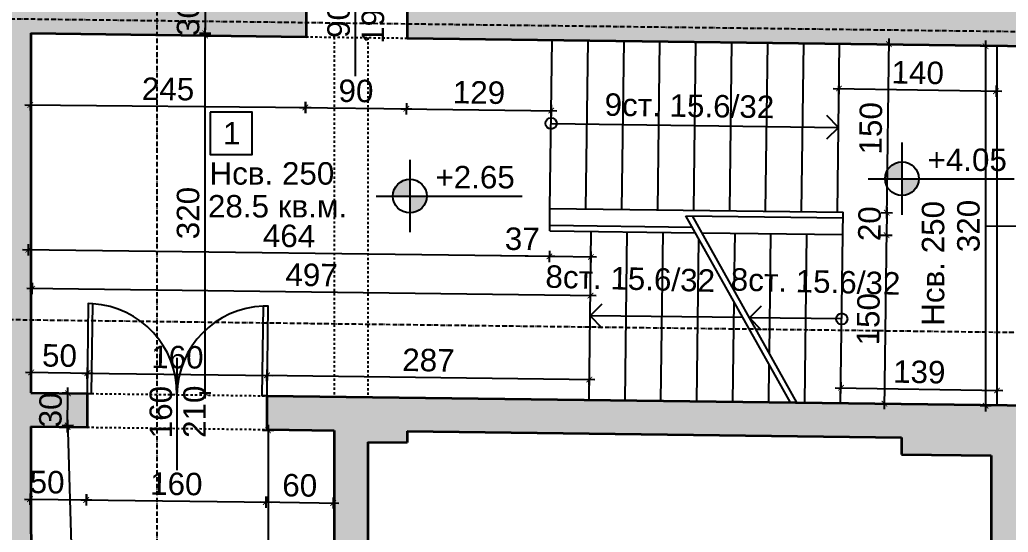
# Model space of a CAD drawing. Header units: inches. Extents: x -72385 to 39588, y -6525 to 66685.
# Drawn here: x -34122 to -33242, y 22311 to 22767 of the extents above; entities that cross this region are included whole.
import ezdxf

# ---------------------------------------------------------------- set-up
doc = ezdxf.new("R2010")
doc.units = ezdxf.units.IN
doc.header["$MEASUREMENT"] = 0
doc.linetypes.add('DashDot', pattern=[0.6, 0.4, -0.1, 0, -0.1])
doc.linetypes.add('Hidden', pattern=[0.4, 0.2, -0.2])
for name, color, linetype, lineweight in [('Врати', 251, 'Continuous', 25), ('Изгледни линии', 253, 'Continuous', 25), ('Линия на разрез', 252, 'DashDot', 25), ('Надписи Hсв', 252, 'Continuous', 25), ('Надписи врати', 252, 'Continuous', 25), ('Надписи коти вътрешни', 252, 'Continuous', 25), ('Надписи нива', 252, 'Continuous', 25), ('Надписи номера на пом.', 252, 'Continuous', 25), ('Надписи площ', 252, 'Continuous', 25), ('Надписи прозорци', 252, 'Continuous', 25), ('Оси', 252, 'DashDot', 25), ('Пунктир', 253, 'Hidden', 25), ('Разрезни линии', 7, 'Continuous', 35), ('Щрих стени', 254, 'Continuous', 25)]:
    doc.layers.add(name, color=color, linetype=linetype, lineweight=lineweight)
doc.styles.add('Arial Regular', font='arial.ttf')
doc.styles.get("Standard").update_dxf_attribs({"font": 'arial.ttf'})
doc.dimstyles.new('Annotative', dxfattribs={"dimscale": 0, "dimtxt": 20, "dimasz": 5, "dimexe": 5, "dimexo": 5, "dimgap": 5, "dimtad": 1, "dimdec": 0, "dimzin": 0, "dimdsep": 46, "dimtxsty": 'Standard', "dimblk": 'ARCHTICK', "dimcen": 5, "dimdle": 5, "dimadec": 0, "dimazin": 0, "dimtfac": 1, "dimtdec": 0, "dimtofl": 0, "dimtmove": 0, "dimatfit": 3, "dimldrblk": 'ARCHTICK', "dimfxl": 5, "dimfxlon": 1, "dimtolj": 1, "dimtzin": 0, "dimarcsym": 1})

# ---------------------------------------------------------------- blocks, each defined once
blk = doc.blocks.new('_ArchTick')
at = {"color": 0, "linetype": 'ByBlock', "const_width": 0.15}
blk.add_lwpolyline([(-0.5, -0.5), (0.5, 0.5)], dxfattribs=at)
blk = doc.blocks.new('*D3582')
at = {"layer": 'Defpoints', "color": 0, "ltscale": 50, "transparency": 16777216}
for p in [(-34112.34, 22753.85), (-33867.34, 22751.62), (-33867.91, 22688.73)]:
    blk.add_point(p, dxfattribs=at)
at = {"layer": 'Надписи коти вътрешни', "color": 0, "lineweight": -2, "ltscale": 50, "transparency": 16777216}
for p, q in [((-34117.91, 22691.01), (-33862.91, 22688.69)), ((-34112.86, 22695.96), (-34112.95, 22685.96)), ((-33867.86, 22693.73), (-33867.95, 22683.74))]:
    blk.add_line(p, q, dxfattribs=at)
at = {"layer": 'Надписи коти вътрешни', "color": 0, "lineweight": -2, "ltscale": 50, "transparency": 16777216, "xscale": 5, "yscale": 5, "zscale": 5}
for p, rotation in [((-34112.91, 22690.96), 179.4790066821682), ((-33867.91, 22688.73), 359.4790066821682)]:
    blk.add_blockref('_ArchTick', p, dxfattribs=dict(at, rotation=rotation))
at = {"layer": 'Надписи коти вътрешни', "color": 0, "ltscale": 50, "transparency": 16777216, "insert": (-33990.27, 22705.06), "char_height": 20, "attachment_point": 5, "rotation": 359.47901}
blk.add_mtext('\\A1;245', dxfattribs=at)
blk = doc.blocks.new('*D3583')
at = {"layer": 'Defpoints', "color": 0, "ltscale": 50, "transparency": 16777216}
for p in [(-33867.34, 22751.62), (-33777.34, 22750.48), (-33778.14, 22687.59)]:
    blk.add_point(p, dxfattribs=at)
at = {"layer": 'Надписи коти вътрешни', "color": 0, "lineweight": -2, "ltscale": 50, "transparency": 16777216}
for p, q in [((-33868.07, 22693.74), (-33868.2, 22683.74)), ((-33778.07, 22692.59), (-33778.2, 22682.59)), ((-33873.14, 22688.8), (-33773.14, 22687.53))]:
    blk.add_line(p, q, dxfattribs=at)
at = {"layer": 'Надписи коти вътрешни', "color": 0, "lineweight": -2, "ltscale": 50, "transparency": 16777216, "xscale": 5, "yscale": 5, "zscale": 5}
for p, rotation in [((-33868.14, 22688.74), 179.2706286525463), ((-33778.14, 22687.59), 359.2706286525463)]:
    blk.add_blockref('_ArchTick', p, dxfattribs=dict(at, rotation=rotation))
at = {"layer": 'Надписи коти вътрешни', "color": 0, "ltscale": 50, "transparency": 16777216, "insert": (-33822.94, 22703.37), "char_height": 20, "attachment_point": 5, "rotation": 359.27063}
blk.add_mtext('\\A1;90', dxfattribs=at)
blk = doc.blocks.new('*D3584')
at = {"layer": 'Defpoints', "color": 0, "ltscale": 50, "transparency": 16777216}
for p in [(-33777.34, 22750.48), (-33648.3, 22748.84), (-33649.1, 22685.95)]:
    blk.add_point(p, dxfattribs=at)
at = {"layer": 'Надписи коти вътрешни', "color": 0, "lineweight": -2, "ltscale": 50, "transparency": 16777216}
for p, q in [((-33778.07, 22692.59), (-33778.2, 22682.59)), ((-33649.04, 22690.95), (-33649.17, 22680.95)), ((-33783.14, 22687.65), (-33644.1, 22685.88))]:
    blk.add_line(p, q, dxfattribs=at)
at = {"layer": 'Надписи коти вътрешни', "color": 0, "lineweight": -2, "ltscale": 50, "transparency": 16777216, "xscale": 5, "yscale": 5, "zscale": 5}
for p, rotation in [((-33778.14, 22687.59), 179.2706286525462), ((-33649.1, 22685.95), 359.2706286525462)]:
    blk.add_blockref('_ArchTick', p, dxfattribs=dict(at, rotation=rotation))
at = {"layer": 'Надписи коти вътрешни', "color": 0, "ltscale": 50, "transparency": 16777216, "insert": (-33713.43, 22701.98), "char_height": 20, "attachment_point": 5, "rotation": 359.27063}
blk.add_mtext('\\A1;129', dxfattribs=at)
blk = doc.blocks.new('*D3585')
at = {"layer": 'Defpoints', "color": 0, "ltscale": 50, "transparency": 16777216}
for p in [(-34062.11, 22452.25), (-34112.34, 22434.72), (-34062.34, 22434.08)]:
    blk.add_point(p, dxfattribs=at)
at = {"layer": 'Надписи коти вътрешни', "color": 0, "lineweight": -2, "ltscale": 50, "transparency": 16777216}
for p, q in [((-34117.11, 22452.95), (-34057.11, 22452.18)), ((-34112.17, 22447.88), (-34112.04, 22457.88)), ((-34062.17, 22447.25), (-34062.04, 22457.25))]:
    blk.add_line(p, q, dxfattribs=at)
at = {"layer": 'Надписи коти вътрешни', "color": 0, "lineweight": -2, "ltscale": 50, "transparency": 16777216, "xscale": 5, "yscale": 5, "zscale": 5}
for p, rotation in [((-34112.11, 22452.88), 179.2706286525462), ((-34062.11, 22452.25), 359.2706286525461)]:
    blk.add_blockref('_ArchTick', p, dxfattribs=dict(at, rotation=rotation))
at = {"layer": 'Надписи коти вътрешни', "color": 0, "ltscale": 50, "transparency": 16777216, "insert": (-34086.91, 22467.78), "char_height": 20, "attachment_point": 5, "rotation": 359.27063}
blk.add_mtext('\\A1;50', dxfattribs=at)
blk = doc.blocks.new('*D3586')
at = {"layer": 'Defpoints', "color": 0, "ltscale": 50, "transparency": 16777216}
for p in [(-33902.13, 22450.23), (-34062.34, 22434.08), (-33902.34, 22432.23)]:
    blk.add_point(p, dxfattribs=at)
at = {"layer": 'Надписи коти вътрешни', "color": 0, "lineweight": -2, "ltscale": 50, "transparency": 16777216}
for p, q in [((-34067.13, 22452.13), (-33897.13, 22450.17)), ((-34062.19, 22447.07), (-34062.07, 22457.07)), ((-33902.19, 22445.23), (-33902.07, 22455.23))]:
    blk.add_line(p, q, dxfattribs=at)
at = {"layer": 'Надписи коти вътрешни', "color": 0, "lineweight": -2, "ltscale": 50, "transparency": 16777216, "xscale": 5, "yscale": 5, "zscale": 5}
for p, rotation in [((-34062.13, 22452.07), 179.3390008356157), ((-33902.13, 22450.23), 359.3390008356158)]:
    blk.add_blockref('_ArchTick', p, dxfattribs=dict(at, rotation=rotation))
at = {"layer": 'Надписи коти вътрешни', "color": 0, "ltscale": 50, "transparency": 16777216, "insert": (-33981.95, 22466.36), "char_height": 20, "attachment_point": 5, "rotation": 359.339}
blk.add_mtext('\\A1;160', dxfattribs=at)
blk = doc.blocks.new('*D3587')
at = {"layer": 'Defpoints', "color": 0, "ltscale": 50, "transparency": 16777216}
for p in [(-33615.14, 22446.56), (-33902.34, 22432.23), (-33615.38, 22428.39)]:
    blk.add_point(p, dxfattribs=at)
at = {"layer": 'Надписи коти вътрешни', "color": 0, "lineweight": -2, "ltscale": 50, "transparency": 16777216}
for p, q in [((-33902.16, 22445.4), (-33902.03, 22455.4)), ((-33907.09, 22450.47), (-33610.14, 22446.49)), ((-33615.2, 22441.56), (-33615.07, 22451.56))]:
    blk.add_line(p, q, dxfattribs=at)
at = {"layer": 'Надписи коти вътрешни', "color": 0, "lineweight": -2, "ltscale": 50, "transparency": 16777216, "xscale": 5, "yscale": 5, "zscale": 5}
for p, rotation in [((-33902.09, 22450.4), 179.2325039846856), ((-33615.14, 22446.56), 359.2325039846856)]:
    blk.add_blockref('_ArchTick', p, dxfattribs=dict(at, rotation=rotation))
at = {"layer": 'Надписи коти вътрешни', "color": 0, "ltscale": 50, "transparency": 16777216, "insert": (-33758.41, 22463.69), "char_height": 20, "attachment_point": 5, "rotation": 359.2325}
blk.add_mtext('\\A1;287', dxfattribs=at)
blk = doc.blocks.new('*D3588')
at = {"layer": 'Defpoints', "color": 0, "ltscale": 50, "transparency": 16777216}
for p in [(-33252.11, 22436.83), (-33391.4, 22425.54), (-33252.34, 22423.2)]:
    blk.add_point(p, dxfattribs=at)
at = {"layer": 'Надписи коти вътрешни', "color": 0, "lineweight": -2, "ltscale": 50, "transparency": 16777216}
for p, q in [((-33391.25, 22434.18), (-33391.08, 22444.17)), ((-33396.17, 22439.26), (-33247.11, 22436.75)), ((-33252.19, 22431.83), (-33252.02, 22441.83))]:
    blk.add_line(p, q, dxfattribs=at)
at = {"layer": 'Надписи коти вътрешни', "color": 0, "lineweight": -2, "ltscale": 50, "transparency": 16777216, "xscale": 5, "yscale": 5, "zscale": 5}
for p, rotation in [((-33391.17, 22439.18), 179.0346488675228), ((-33252.11, 22436.83), 359.0346488675228)]:
    blk.add_blockref('_ArchTick', p, dxfattribs=dict(at, rotation=rotation))
at = {"layer": 'Надписи коти вътрешни', "color": 0, "ltscale": 50, "transparency": 16777216, "insert": (-33321.38, 22453.22), "char_height": 20, "attachment_point": 5, "rotation": 359.03465}
blk.add_mtext('\\A1;139', dxfattribs=at)
blk = doc.blocks.new('*D3589')
at = {"layer": 'Defpoints', "color": 0, "ltscale": 50, "transparency": 16777216}
for p in [(-33392.32, 22745.58), (-33252.34, 22743.22), (-33253.01, 22703.24)]:
    blk.add_point(p, dxfattribs=at)
at = {"layer": 'Надписи коти вътрешни', "color": 0, "lineweight": -2, "ltscale": 50, "transparency": 16777216}
for p, q in [((-33392.91, 22710.59), (-33393.08, 22700.6)), ((-33252.93, 22708.24), (-33253.09, 22698.24)), ((-33398, 22705.68), (-33248.01, 22703.16))]:
    blk.add_line(p, q, dxfattribs=at)
at = {"layer": 'Надписи коти вътрешни', "color": 0, "lineweight": -2, "ltscale": 50, "transparency": 16777216, "xscale": 5, "yscale": 5, "zscale": 5}
for p, rotation in [((-33393, 22705.6), 179.036209973822), ((-33253.01, 22703.24), 359.036209973822)]:
    blk.add_blockref('_ArchTick', p, dxfattribs=dict(at, rotation=rotation))
at = {"layer": 'Надписи коти вътрешни', "color": 0, "ltscale": 50, "transparency": 16777216, "insert": (-33322.75, 22719.63), "char_height": 20, "attachment_point": 5, "rotation": 359.03621}
blk.add_mtext('\\A1;140', dxfattribs=at)
blk = doc.blocks.new('*D3590')
at = {"layer": 'Defpoints', "color": 0, "ltscale": 50, "transparency": 16777216}
for p in [(-33252.34, 22743.22), (-33262.33, 22423.2), (-33252.34, 22423.2)]:
    blk.add_point(p, dxfattribs=at)
at = {"layer": 'Надписи коти вътрешни', "color": 0, "lineweight": -2, "ltscale": 50, "transparency": 16777216}
for p, q in [((-33257.34, 22743.22), (-33267.33, 22743.22)), ((-33262.33, 22748.22), (-33262.33, 22418.2)), ((-33257.34, 22423.2), (-33267.33, 22423.2))]:
    blk.add_line(p, q, dxfattribs=at)
at = {"layer": 'Надписи коти вътрешни', "color": 0, "lineweight": -2, "ltscale": 50, "transparency": 16777216, "xscale": 5, "yscale": 5, "zscale": 5}
for p, rotation in [((-33262.33, 22743.22), 90), ((-33262.33, 22423.2), 270)]:
    blk.add_blockref('_ArchTick', p, dxfattribs=dict(at, rotation=rotation))
at = {"layer": 'Надписи коти вътрешни', "color": 0, "ltscale": 50, "transparency": 16777216, "insert": (-33277.55, 22583.21), "char_height": 20, "attachment_point": 5, "rotation": 90}
blk.add_mtext('\\A1;320', dxfattribs=at)
blk = doc.blocks.new('*D3591')
at = {"layer": 'Defpoints', "color": 0, "ltscale": 50, "transparency": 16777216}
for p in [(-33389.49, 22575.53), (-33391.4, 22425.54), (-33352.46, 22425.04)]:
    blk.add_point(p, dxfattribs=at)
at = {"layer": 'Надписи коти вътрешни', "color": 0, "lineweight": -2, "ltscale": 50, "transparency": 16777216}
for p, q in [((-33355.55, 22575.09), (-33345.55, 22574.97)), ((-33350.49, 22580.03), (-33352.52, 22420.04)), ((-33357.46, 22425.11), (-33347.46, 22424.98))]:
    blk.add_line(p, q, dxfattribs=at)
at = {"layer": 'Надписи коти вътрешни', "color": 0, "lineweight": -2, "ltscale": 50, "transparency": 16777216, "xscale": 5, "yscale": 5, "zscale": 5}
for p, rotation in [((-33350.55, 22575.03), 89.270628652551), ((-33352.46, 22425.04), 269.270628652551)]:
    blk.add_blockref('_ArchTick', p, dxfattribs=dict(at, rotation=rotation))
at = {"layer": 'Надписи коти вътрешни', "color": 0, "ltscale": 50, "transparency": 16777216, "insert": (-33366.72, 22500.23), "char_height": 20, "attachment_point": 5, "rotation": 89.27063}
blk.add_mtext('\\A1;150', dxfattribs=at)
blk = doc.blocks.new('*D3592')
at = {"layer": 'Defpoints', "color": 0, "ltscale": 50, "transparency": 16777216}
for p in [(-33392.32, 22745.58), (-33348.39, 22745.02), (-33394.23, 22595.59)]:
    blk.add_point(p, dxfattribs=at)
at = {"layer": 'Надписи коти вътрешни', "color": 0, "lineweight": -2, "ltscale": 50, "transparency": 16777216}
for p, q in [((-33353.39, 22745.08), (-33343.39, 22744.95)), ((-33350.36, 22590.03), (-33348.32, 22750.02)), ((-33355.3, 22595.09), (-33345.3, 22594.97))]:
    blk.add_line(p, q, dxfattribs=at)
at = {"layer": 'Надписи коти вътрешни', "color": 0, "lineweight": -2, "ltscale": 50, "transparency": 16777216, "xscale": 5, "yscale": 5, "zscale": 5}
for p, rotation in [((-33348.39, 22745.02), 89.270628652552), ((-33350.3, 22595.03), 269.270628652552)]:
    blk.add_blockref('_ArchTick', p, dxfattribs=dict(at, rotation=rotation))
at = {"layer": 'Надписи коти вътрешни', "color": 0, "ltscale": 50, "transparency": 16777216, "insert": (-33364.55, 22670.22), "char_height": 20, "attachment_point": 5, "rotation": 89.27063}
blk.add_mtext('\\A1;150', dxfattribs=at)
blk = doc.blocks.new('*D3593')
at = {"layer": 'Defpoints', "color": 0, "ltscale": 50, "transparency": 16777216}
for p in [(-33389.23, 22595.53), (-33389.49, 22575.53), (-33350.55, 22575.03)]:
    blk.add_point(p, dxfattribs=at)
at = {"layer": 'Надписи коти вътрешни', "color": 0, "lineweight": -2, "ltscale": 50, "transparency": 16777216}
for p, q in [((-33355.3, 22595.09), (-33345.3, 22594.97)), ((-33350.23, 22600.03), (-33350.61, 22570.03)), ((-33355.55, 22575.09), (-33345.55, 22574.97))]:
    blk.add_line(p, q, dxfattribs=at)
at = {"layer": 'Надписи коти вътрешни', "color": 0, "lineweight": -2, "ltscale": 50, "transparency": 16777216, "xscale": 5, "yscale": 5, "zscale": 5}
for p, rotation in [((-33350.3, 22595.03), 89.27062865252148), ((-33350.55, 22575.03), 269.2706286525215)]:
    blk.add_blockref('_ArchTick', p, dxfattribs=dict(at, rotation=rotation))
at = {"layer": 'Надписи коти вътрешни', "color": 0, "ltscale": 50, "transparency": 16777216, "insert": (-33365.63, 22585.22), "char_height": 20, "attachment_point": 5, "rotation": 89.27063}
blk.add_mtext('\\A1;20', dxfattribs=at)
blk = doc.blocks.new('*D3594')
at = {"layer": 'Defpoints', "color": 0, "ltscale": 50, "transparency": 16777216}
for p in [(-33650.47, 22578.85), (-33613.47, 22578.38), (-33650.76, 22556.13)]:
    blk.add_point(p, dxfattribs=at)
at = {"layer": 'Надписи коти вътрешни', "color": 0, "lineweight": -2, "ltscale": 50, "transparency": 16777216}
for p, q in [((-33650.69, 22561.13), (-33650.82, 22551.13)), ((-33613.7, 22560.66), (-33613.82, 22550.66)), ((-33650.76, 22556.13), (-33694.39, 22556.68)), ((-33608.76, 22555.59), (-33650.76, 22556.13))]:
    blk.add_line(p, q, dxfattribs=at)
at = {"layer": 'Надписи коти вътрешни', "color": 0, "lineweight": -2, "ltscale": 50, "transparency": 16777216, "xscale": 5, "yscale": 5, "zscale": 5}
for p, rotation in [((-33650.76, 22556.13), 179.2706286525415), ((-33613.76, 22555.66), 359.2706286525415)]:
    blk.add_blockref('_ArchTick', p, dxfattribs=dict(at, rotation=rotation))
at = {"layer": 'Надписи коти вътрешни', "color": 0, "ltscale": 50, "transparency": 16777216, "insert": (-33674.88, 22571.65), "char_height": 20, "attachment_point": 5, "rotation": 359.27063}
blk.add_mtext('\\A1;37', dxfattribs=at)
blk = doc.blocks.new('*D3595')
at = {"layer": 'Defpoints', "color": 0, "ltscale": 50, "transparency": 16777216}
for p in [(-34112.34, 22754.74), (-33648.3, 22748.84), (-34114.79, 22562.04)]:
    blk.add_point(p, dxfattribs=at)
at = {"layer": 'Надписи коти вътрешни', "color": 0, "lineweight": -2, "ltscale": 50, "transparency": 16777216}
for p, q in [((-34114.73, 22567.04), (-34114.85, 22557.04)), ((-33645.76, 22556.06), (-34119.79, 22562.1)), ((-33650.69, 22561.13), (-33650.82, 22551.13))]:
    blk.add_line(p, q, dxfattribs=at)
at = {"layer": 'Надписи коти вътрешни', "color": 0, "lineweight": -2, "ltscale": 50, "transparency": 16777216, "xscale": 5, "yscale": 5, "zscale": 5}
for p, rotation in [((-34114.79, 22562.04), 179.2706267424351), ((-33650.76, 22556.13), 359.2706267424351)]:
    blk.add_blockref('_ArchTick', p, dxfattribs=dict(at, rotation=rotation))
at = {"layer": 'Надписи коти вътрешни', "color": 0, "ltscale": 50, "transparency": 16777216, "insert": (-33882.58, 22574.29), "char_height": 20, "attachment_point": 5, "rotation": 359.27063}
blk.add_mtext('\\A1;464', dxfattribs=at)
blk = doc.blocks.new('*D3596')
at = {"layer": 'Defpoints', "color": 0, "ltscale": 50, "transparency": 16777216}
for p in [(-34111.16, 22527.5), (-34112.34, 22434.72), (-33615.38, 22428.39)]:
    blk.add_point(p, dxfattribs=at)
at = {"layer": 'Надписи коти вътрешни', "color": 0, "lineweight": -2, "ltscale": 50, "transparency": 16777216}
for p, q in [((-34111.22, 22522.5), (-34111.09, 22532.5)), ((-33609.2, 22521.11), (-34116.16, 22527.57)), ((-33614.26, 22516.18), (-33614.13, 22526.17))]:
    blk.add_line(p, q, dxfattribs=at)
at = {"layer": 'Надписи коти вътрешни', "color": 0, "lineweight": -2, "ltscale": 50, "transparency": 16777216, "xscale": 5, "yscale": 5, "zscale": 5}
for p, rotation in [((-34111.16, 22527.5), 179.27062686898), ((-33614.2, 22521.18), 359.27062686898)]:
    blk.add_blockref('_ArchTick', p, dxfattribs=dict(at, rotation=rotation))
at = {"layer": 'Надписи коти вътрешни', "color": 0, "ltscale": 50, "transparency": 16777216, "insert": (-33862.48, 22539.55), "char_height": 20, "attachment_point": 5, "rotation": 359.27063}
blk.add_mtext('\\A1;497', dxfattribs=at)
blk = doc.blocks.new('*D3597')
at = {"layer": 'Defpoints', "color": 0, "ltscale": 50, "transparency": 16777216}
for p in [(-34112.34, 22754.74), (-33957.15, 22754.74), (-34112.34, 22434.72)]:
    blk.add_point(p, dxfattribs=at)
at = {"layer": 'Надписи коти вътрешни', "color": 0, "lineweight": -2, "ltscale": 50, "transparency": 16777216}
for p, q in [((-33957.15, 22429.72), (-33957.15, 22759.74)), ((-33962.15, 22754.74), (-33952.15, 22754.74)), ((-33962.15, 22434.72), (-33952.15, 22434.72))]:
    blk.add_line(p, q, dxfattribs=at)
at = {"layer": 'Надписи коти вътрешни', "color": 0, "lineweight": -2, "ltscale": 50, "transparency": 16777216, "xscale": 5, "yscale": 5, "zscale": 5}
for p, rotation in [((-33957.15, 22754.74), 90), ((-33957.15, 22434.72), 270)]:
    blk.add_blockref('_ArchTick', p, dxfattribs=dict(at, rotation=rotation))
at = {"layer": 'Надписи коти вътрешни', "color": 0, "ltscale": 50, "transparency": 16777216, "insert": (-33972.37, 22594.73), "char_height": 20, "attachment_point": 5, "rotation": 90}
blk.add_mtext('\\A1;320', dxfattribs=at)
blk = doc.blocks.new('*D3598')
at = {"layer": 'Defpoints', "color": 0, "ltscale": 50, "transparency": 16777216}
for p in [(-33902.34, 22402.23), (-33842.34, 22401.4), (-33843.23, 22336.63)]:
    blk.add_point(p, dxfattribs=at)
at = {"layer": 'Надписи коти вътрешни', "color": 0, "lineweight": -2, "ltscale": 50, "transparency": 16777216}
for p, q in [((-33908.23, 22337.53), (-33838.23, 22336.56)), ((-33903.16, 22342.46), (-33903.3, 22332.46)), ((-33843.16, 22341.63), (-33843.3, 22331.63))]:
    blk.add_line(p, q, dxfattribs=at)
at = {"layer": 'Надписи коти вътрешни', "color": 0, "lineweight": -2, "ltscale": 50, "transparency": 16777216, "xscale": 5, "yscale": 5, "zscale": 5}
for p, rotation in [((-33903.23, 22337.46), 179.2098551165733), ((-33843.23, 22336.63), 359.2098551165732)]:
    blk.add_blockref('_ArchTick', p, dxfattribs=dict(at, rotation=rotation))
at = {"layer": 'Надписи коти вътрешни', "color": 0, "ltscale": 50, "transparency": 16777216, "insert": (-33873.02, 22352.25), "char_height": 20, "attachment_point": 5, "rotation": 359.20986}
blk.add_mtext('\\A1;60', dxfattribs=at)
blk = doc.blocks.new('*D3599')
at = {"layer": 'Defpoints', "color": 0, "ltscale": 50, "transparency": 16777216}
for p in [(-34062.34, 22404.08), (-33902.34, 22402.23), (-33903.09, 22337.42)]:
    blk.add_point(p, dxfattribs=at)
at = {"layer": 'Надписи коти вътрешни', "color": 0, "lineweight": -2, "ltscale": 50, "transparency": 16777216}
for p, q in [((-34068.08, 22339.32), (-33898.09, 22337.36)), ((-34063.03, 22344.26), (-34063.14, 22334.27)), ((-33903.03, 22342.42), (-33903.14, 22332.42))]:
    blk.add_line(p, q, dxfattribs=at)
at = {"layer": 'Надписи коти вътрешни', "color": 0, "lineweight": -2, "ltscale": 50, "transparency": 16777216, "xscale": 5, "yscale": 5, "zscale": 5}
for p, rotation in [((-34063.09, 22339.27), 179.3390008356158), ((-33903.09, 22337.42), 359.3390008356158)]:
    blk.add_blockref('_ArchTick', p, dxfattribs=dict(at, rotation=rotation))
at = {"layer": 'Надписи коти вътрешни', "color": 0, "ltscale": 50, "transparency": 16777216, "insert": (-33982.91, 22353.55), "char_height": 20, "attachment_point": 5, "rotation": 359.339}
blk.add_mtext('\\A1;160', dxfattribs=at)
blk = doc.blocks.new('*D3600')
at = {"layer": 'Defpoints', "color": 0, "ltscale": 50, "transparency": 16777216}
for p in [(-34112.34, 22404.71), (-34062.34, 22404.08), (-34063.16, 22339.44)]:
    blk.add_point(p, dxfattribs=at)
at = {"layer": 'Надписи коти вътрешни', "color": 0, "lineweight": -2, "ltscale": 50, "transparency": 16777216}
for p, q in [((-34118.16, 22340.14), (-34058.16, 22339.38)), ((-34113.1, 22345.08), (-34113.22, 22335.08)), ((-34063.1, 22344.44), (-34063.22, 22334.44))]:
    blk.add_line(p, q, dxfattribs=at)
at = {"layer": 'Надписи коти вътрешни', "color": 0, "lineweight": -2, "ltscale": 50, "transparency": 16777216, "xscale": 5, "yscale": 5, "zscale": 5}
for p, rotation in [((-34113.16, 22340.08), 179.2706286525462), ((-34063.16, 22339.44), 359.2706286525461)]:
    blk.add_blockref('_ArchTick', p, dxfattribs=dict(at, rotation=rotation))
at = {"layer": 'Надписи коти вътрешни', "color": 0, "ltscale": 50, "transparency": 16777216, "insert": (-34097.97, 22355.09), "char_height": 20, "attachment_point": 5, "rotation": 359.27063}
blk.add_mtext('\\A1;50', dxfattribs=at)
blk = doc.blocks.new('*D3764')
at = {"layer": 'Defpoints', "color": 0, "ltscale": 50, "transparency": 16777216}
for p in [(-33842.34, 22401.28), (-33901.22, 22146.26), (-33842.34, 22146.26)]:
    blk.add_point(p, dxfattribs=at)
at = {"layer": 'Надписи коти вътрешни', "color": 0, "lineweight": -2, "ltscale": 50, "transparency": 16777216}
for p, q in [((-33896.22, 22401.28), (-33906.22, 22401.28)), ((-33901.22, 22406.28), (-33901.22, 22141.26)), ((-33896.22, 22146.26), (-33906.22, 22146.26))]:
    blk.add_line(p, q, dxfattribs=at)
at = {"layer": 'Надписи коти вътрешни', "color": 0, "lineweight": -2, "ltscale": 50, "transparency": 16777216, "xscale": 5, "yscale": 5, "zscale": 5}
for p, rotation in [((-33901.22, 22401.28), 90), ((-33901.22, 22146.26), 270)]:
    blk.add_blockref('_ArchTick', p, dxfattribs=dict(at, rotation=rotation))
at = {"layer": 'Надписи коти вътрешни', "color": 0, "ltscale": 50, "transparency": 16777216, "insert": (-33916.43, 22273.77), "char_height": 20, "attachment_point": 5, "rotation": 90}
blk.add_mtext('\\A1;255', dxfattribs=at)
blk = doc.blocks.new('*D3767')
at = {"layer": 'Defpoints', "color": 0, "ltscale": 50, "transparency": 16777216}
for p in [(-34112.34, 22404.71), (-34074.04, 21061.43), (-34041.3, 21062.36)]:
    blk.add_point(p, dxfattribs=at)
at = {"layer": 'Надписи коти вътрешни', "color": 0, "lineweight": -2, "ltscale": 50, "transparency": 16777216}
for p, q in [((-34079.74, 22410.65), (-34041.16, 21057.36)), ((-34084.59, 22405.51), (-34074.6, 22405.79)), ((-34046.3, 21062.22), (-34036.3, 21062.51))]:
    blk.add_line(p, q, dxfattribs=at)
at = {"layer": 'Надписи коти вътрешни', "color": 0, "lineweight": -2, "ltscale": 50, "transparency": 16777216, "xscale": 5, "yscale": 5, "zscale": 5}
for p, rotation in [((-34079.6, 22405.65), 91.63306585855763), ((-34041.3, 21062.36), 271.6330658585576)]:
    blk.add_blockref('_ArchTick', p, dxfattribs=dict(at, rotation=rotation))
at = {"layer": 'Надписи коти вътрешни', "color": 0, "ltscale": 50, "transparency": 16777216, "insert": (-34045.24, 21734.44), "char_height": 20, "attachment_point": 5, "rotation": 271.63307}
blk.add_mtext('\\A1;1344', dxfattribs=at)
blk = doc.blocks.new('*D7544')
at = {"layer": 'Defpoints', "color": 0, "ltscale": 10, "transparency": 16777216}
for p in [(-33956.85, 22782.77), (-33929.27, 22782.41), (-33929.65, 22752.42)]:
    blk.add_point(p, dxfattribs=at)
at = {"layer": 'Надписи коти вътрешни', "color": 0, "lineweight": -2, "ltscale": 10, "transparency": 16777216}
for p, q in [((-33957.3, 22747.77), (-33956.79, 22787.77)), ((-33951.86, 22782.7), (-33961.85, 22782.83)), ((-33952.24, 22752.7), (-33962.24, 22752.83))]:
    blk.add_line(p, q, dxfattribs=at)
at = {"layer": 'Надписи коти вътрешни', "color": 0, "lineweight": -2, "ltscale": 10, "transparency": 16777216, "xscale": 5, "yscale": 5, "zscale": 5}
for p, rotation in [((-33956.85, 22782.77), 89.27062865254985), ((-33957.24, 22752.77), 269.2706286525499)]:
    blk.add_blockref('_ArchTick', p, dxfattribs=dict(at, rotation=rotation))
at = {"layer": 'Надписи коти вътрешни', "color": 0, "ltscale": 10, "transparency": 16777216, "insert": (-33972.26, 22767.96), "char_height": 20, "attachment_point": 5, "rotation": 89.27063}
blk.add_mtext('\\A1;30', dxfattribs=at)
blk = doc.blocks.new('*D7545')
at = {"layer": 'Defpoints', "color": 0, "ltscale": 10, "transparency": 16777216}
for p in [(-34079.44, 22434.3), (-34074.24, 22434.23), (-34074.62, 22404.23)]:
    blk.add_point(p, dxfattribs=at)
at = {"layer": 'Надписи коти вътрешни', "color": 0, "lineweight": -2, "ltscale": 10, "transparency": 16777216}
for p, q in [((-34079.24, 22434.3), (-34084.44, 22434.36)), ((-34079.88, 22399.3), (-34079.37, 22439.3)), ((-34079.62, 22404.3), (-34084.82, 22404.36))]:
    blk.add_line(p, q, dxfattribs=at)
at = {"layer": 'Надписи коти вътрешни', "color": 0, "lineweight": -2, "ltscale": 10, "transparency": 16777216, "xscale": 5, "yscale": 5, "zscale": 5}
for p, rotation in [((-34079.44, 22434.3), 89.27062865254922), ((-34079.82, 22404.3), 269.2706286525492)]:
    blk.add_blockref('_ArchTick', p, dxfattribs=dict(at, rotation=rotation))
at = {"layer": 'Надписи коти вътрешни', "color": 0, "ltscale": 10, "transparency": 16777216, "insert": (-34094.85, 22419.49), "char_height": 20, "attachment_point": 5, "rotation": 89.27063}
blk.add_mtext('\\A1;30', dxfattribs=at)

msp = doc.modelspace()

# ---------------------------------------------------------------- hatches: boundary and pattern name
at = {"layer": 'Надписи нива', "ltscale": 50}
h = msp.add_hatch(color=256, dxfattribs=at)
h.dxf.hatch_style = 1
h.paths.add_polyline_path([(-33336.84, 22610.35, 0.414214), (-33321.84, 22625.35), (-33336.84, 22625.35)])
h.paths.add_polyline_path([(-33336.84, 22625.35), (-33336.84, 22640.35, 0.414214), (-33351.84, 22625.35)])
h = msp.add_hatch(color=256, dxfattribs=at)
h.dxf.hatch_style = 1
h.paths.add_polyline_path([(-33775.01, 22594.84, 0.414214), (-33760.01, 22609.84), (-33775.01, 22609.84)])
h.paths.add_polyline_path([(-33775.01, 22609.84), (-33775.01, 22624.84, 0.414214), (-33790.01, 22609.84)])
at = {"layer": 'Щрих стени', "ltscale": 10}
h = msp.add_hatch(color=256, dxfattribs=at)
h.dxf.hatch_style = 1
h.paths.add_polyline_path([(-34699.84, 23419.73), (-34709.84, 23419.85), (-34709.84, 23912.44), (-34707.34, 23912.41), (-34707.34, 23992.42), (-34742.34, 23992.86), (-34742.34, 23912.86), (-34739.84, 23912.82), (-34739.84, 23420.24), (-34774.84, 23420.68), (-34774.84, 23390.73), (-34842.34, 23391.59), (-34842.72, 23361.59), (-34749.84, 23360.41), (-34749.84, 23330.36), (-34699.84, 23329.72), (-34699.84, 23359.77), (-34199.84, 23353.41), (-34199.84, 23328.66), (-34142.34, 23327.93), (-34142.34, 23082.65), (-34842.34, 23091.56), (-34842.72, 23061.57), (-34749.84, 23060.38), (-34749.84, 22820.36), (-34749.84, 22765.36), (-34774.84, 22765.68), (-34774.84, 22730.67), (-34754.84, 22730.42), (-34142.34, 22722.62), (-34142.34, 22185.08), (-34707.34, 22192.27), (-34707.34, 22237.28), (-34742.34, 22237.72), (-34742.34, 22157.71), (-34739.17, 22056.31), (-34709.18, 22057.25), (-34711.53, 22132.32), (-34680.9, 22131.93), (-34681.3, 22146.94), (-34124.55, 22139.85), (-34091.53, 21060.97), (-34074.04, 21061.43), (-34112.34, 22313.04), (-34112.34, 22404.71), (-34062.34, 22404.08), (-34062.34, 22434.08), (-34112.34, 22434.72), (-34112.34, 22754.74), (-33867.34, 22751.62), (-33867.34, 22781.63), (-34087.34, 22784.43), (-34087.34, 22804.43), (-34112.34, 22804.75), (-34112.34, 23327.54), (-34069.84, 23327), (-34069.84, 23351.75), (-33697.34, 23347.01), (-33697.34, 22779.46), (-33777.34, 22780.48), (-33777.34, 22750.48), (-33207.34, 22743.22), (-33207.34, 22763.22), (-33222.34, 22763.41), (-33222.34, 23973.51), (-33742.34, 23980.13), (-33742.34, 23965.13), (-33882.34, 23966.91), (-33882.34, 23981.91), (-34142.34, 23985.22), (-34142.34, 23905.22), (-34107.34, 23904.77), (-34107.34, 23949.78), (-33697.34, 23944.56), (-33697.34, 23377.01), (-34069.84, 23381.75), (-34069.84, 23407.01), (-34199.84, 23408.66), (-34199.84, 23383.41), (-34699.84, 23389.77)])
h.paths.add_polyline_path([(-34207.34, 23053.48), (-34207.34, 22983.47), (-34142.34, 22982.64), (-34142.34, 22792.63), (-34182.34, 22793.14), (-34182.34, 22728.13), (-34699.84, 22734.72), (-34699.84, 22819.73), (-34744.84, 22820.3), (-34744.84, 23060.32)], flags=16)
h.paths.add_polyline_path([(-33667.34, 23406.63), (-33667.34, 23929.17), (-33622.34, 23928.6), (-33622.34, 23943.6), (-33257.34, 23938.96), (-33257.34, 23683.93), (-33267.34, 23684.06), (-33267.34, 23609.06), (-33257.34, 23608.93), (-33257.34, 23371.41), (-33597.34, 23375.74), (-33597.34, 23405.74)], flags=16)
h.paths.add_polyline_path([(-33667.34, 23346.63), (-33257.34, 23341.41), (-33257.34, 23098.89), (-33267.34, 23099.01), (-33267.34, 23024.01), (-33257.34, 23023.88), (-33257.34, 22773.86), (-33647.34, 22778.83), (-33647.34, 22798.83), (-33667.34, 22799.08)], flags=16)
h.paths.add_polyline_path([(-34407.34, 23988.6), (-34442.34, 23989.04), (-34442.34, 23954.04), (-34407.34, 23953.6)], flags=17)
h.paths.add_polyline_path([(-33207.34, 22423.2), (-33902.34, 22432.04), (-33902.34, 22402.04), (-33842.34, 22401.28), (-33842.34, 22146.26), (-33839.77, 22058.15), (-33804.81, 22059.17), (-33807.34, 22145.81), (-33807.34, 22180.81), (-33812.34, 22180.88), (-33812.34, 22390.89), (-33777.34, 22390.45), (-33777.34, 22400.45), (-33337.34, 22394.85), (-33337.34, 22379.85), (-33257.34, 22378.83), (-33257.34, 22173.81), (-33542.34, 22177.44), (-33542.34, 22142.44), (-33222.34, 22138.36), (-33222.34, 22403.39), (-33207.34, 22403.19)], flags=17)

# ---------------------------------------------------------------- linework, layer by layer
at = {"layer": 'Врати', "ltscale": 50}
for points in [[(-34062.34, 22434.08), (-34058.34, 22434.03), (-34057.32, 22514.03), (-34061.32, 22514.08)], [(-33902.34, 22432.04), (-33906.34, 22432.09), (-33905.32, 22512.09), (-33901.32, 22512.04)]]:
    msp.add_lwpolyline(points, close=True, dxfattribs=at)
for centre, start, end in [((-34062.34, 22434.08), 359.27063, 86.40464), ((-33902.34, 22432.04), 92.13661, 179.27063)]:
    msp.add_arc(centre, 80.01, start, end, dxfattribs=at)
at = {"layer": 'Изгледни линии', "ltscale": 50}
for p, q in [((-33650.21, 22598.85), (-33648.3, 22748.84)), ((-33618.21, 22598.44), (-33616.31, 22748.43)), ((-33586.22, 22598.03), (-33584.31, 22748.02)), ((-33554.22, 22597.63), (-33552.31, 22747.61)), ((-33522.22, 22597.22), (-33520.31, 22747.21)), ((-33490.23, 22596.81), (-33488.32, 22746.8)), ((-33458.23, 22596.4), (-33456.32, 22746.39)), ((-33426.23, 22596), (-33424.32, 22745.98)), ((-33394.23, 22595.59), (-33392.32, 22745.58)), ((-33252.34, 22743.22), (-33252.34, 22423.2)), ((-33650.47, 22578.85), (-33650.21, 22598.85)), ((-33650.21, 22598.85), (-33389.23, 22595.53)), ((-33389.49, 22575.53), (-33389.23, 22595.53)), ((-33650.4, 22583.85), (-33523.57, 22582.23)), ((-33529.22, 22592.31), (-33389.3, 22590.53)), ((-33436.07, 22426.11), (-33529.22, 22592.31)), ((-33430.29, 22426.03), (-33523.45, 22592.23)), ((-33650.47, 22578.85), (-33520.75, 22577.2)), ((-33615.38, 22428.39), (-33613.47, 22578.38)), ((-33583.38, 22427.98), (-33581.47, 22577.97)), ((-33551.38, 22427.58), (-33549.48, 22577.56)), ((-33514.98, 22577.12), (-33389.49, 22575.53)), ((-33486.13, 22525.66), (-33485.48, 22576.75)), ((-33454.84, 22469.83), (-33453.48, 22576.34)), ((-33423.39, 22425.95), (-33421.49, 22575.93)), ((-33391.4, 22425.54), (-33389.49, 22575.53)), ((-33519.39, 22427.17), (-33517.55, 22571.49)), ((-33487.39, 22426.76), (-33486.26, 22515.66)), ((-33455.39, 22426.35), (-33454.97, 22459.83))]:
    msp.add_line(p, q, dxfattribs=at)
at = {"layer": 'Линия на разрез', "ltscale": 10}
msp.add_line((-33999.92, 22148.26), (-33999.92, 24115.76), dxfattribs=at)
msp.add_lwpolyline([(-34842.34, 23009.06), (-34314.83, 23002.34), (-34314.83, 22502.3), (-33059.7, 22486.32), (-33059.06, 22536.61)], dxfattribs=at)
at = {"layer": 'Надписи врати', "ltscale": 50}
for p, q in [((-33823.39, 22716.72), (-33823.39, 22816.72)), ((-33982.27, 22365.89), (-33982.27, 22465.89))]:
    msp.add_line(p, q, dxfattribs=at)
at = {"layer": 'Надписи нива', "ltscale": 50}
for p, q in [((-33393.28, 22670.82), (-33403.73, 22681.58)), ((-33649.25, 22674.56), (-33393.28, 22670.82)), ((-33393.28, 22670.82), (-33404.04, 22660.37)), ((-33336.84, 22657.68), (-33336.84, 22593.17)), ((-33775.01, 22642.16), (-33775.01, 22577.65)), ((-33366.84, 22625.35), (-33236.84, 22625.35)), ((-33805.01, 22609.84), (-33675.01, 22609.84)), ((-33614.42, 22503.38), (-33603.68, 22513.86)), ((-33472.64, 22501.58), (-33461.89, 22512.05)), ((-33478.41, 22501.65), (-33614.42, 22503.38)), ((-33614.42, 22503.38), (-33603.95, 22492.64)), ((-33390.44, 22500.53), (-33472.64, 22501.58)), ((-33472.64, 22501.58), (-33462.16, 22490.84))]:
    msp.add_line(p, q, dxfattribs=at)
for centre, radius in [((-33649.25, 22674.56), 5), ((-33336.84, 22625.35), 15), ((-33775.01, 22609.84), 15), ((-33390.44, 22500.53), 5)]:
    msp.add_circle(centre, radius, dxfattribs=at)
at = {"layer": 'Надписи номера на пом.', "ltscale": 50}
msp.add_lwpolyline([(-33952.9, 22684.49), (-33952.9, 22646.99), (-33915.4, 22646.99), (-33915.4, 22684.49)], close=True, dxfattribs=at)
at = {"layer": 'Надписи прозорци', "ltscale": 50}
msp.add_line((-33262.33, 22583.21), (-33114.19, 22583.44), dxfattribs=at)
at = {"layer": 'Оси', "ltscale": 10}
msp.add_lwpolyline([(-32839.84, 22751.04), (-34842.34, 22776.54)], dxfattribs=at)
at = {"layer": 'Пунктир', "ltscale": 10}
for p, q in [((-33867.34, 22751.62), (-33777.34, 22750.48)), ((-33842.34, 22751.31), (-33842.34, 22431.28)), ((-33812.34, 22750.92), (-33812.34, 22430.9)), ((-34062.34, 22434.08), (-33902.34, 22432.04)), ((-34062.34, 22404.08), (-33902.34, 22402.04))]:
    msp.add_line(p, q, dxfattribs=at)
at = {"layer": 'Разрезни линии', "ltscale": 50}
for p, q in [((-33867.34, 22781.63), (-33867.34, 22751.62)), ((-33777.34, 22780.48), (-33777.34, 22750.48)), ((-34112.34, 22754.74), (-33867.34, 22751.62)), ((-34112.34, 22754.74), (-34112.34, 22434.72)), ((-33777.34, 22750.48), (-33207.34, 22743.22)), ((-34112.34, 22434.72), (-34062.34, 22434.08)), ((-34062.34, 22434.08), (-34062.34, 22404.08)), ((-33902.34, 22432.04), (-33207.34, 22423.2)), ((-33902.34, 22432.04), (-33902.34, 22402.04)), ((-34112.34, 22404.71), (-34062.34, 22404.08)), ((-34112.34, 22404.71), (-34112.34, 22313.04)), ((-33902.34, 22402.04), (-33842.34, 22401.28)), ((-33842.34, 22401.28), (-33842.34, 22146.26)), ((-33777.34, 22400.45), (-33337.34, 22394.85)), ((-33777.34, 22400.45), (-33777.34, 22390.45)), ((-33812.34, 22390.89), (-33777.34, 22390.45)), ((-33812.34, 22390.89), (-33812.34, 22180.88)), ((-33337.34, 22394.85), (-33337.34, 22379.85)), ((-33337.34, 22379.85), (-33257.34, 22378.83)), ((-33257.34, 22378.83), (-33257.34, 22173.81)), ((-34112.34, 22313.04), (-34074.04, 21061.43))]:
    msp.add_line(p, q, dxfattribs=at)

# ---------------------------------------------------------------- texts
at = {"layer": 'Надписи Hсв', "ltscale": 100, "insert": (-33953.38, 22640.04), "char_height": 20, "width": 180.4891, "attachment_point": 1, "style": 'Arial Regular'}
msp.add_mtext('\\pxt8;Hсв. 250', dxfattribs=at)
at = {"layer": 'Надписи Hсв', "ltscale": 100, "insert": (-33319.16, 22494.39), "char_height": 20, "width": 180.4891, "attachment_point": 1, "rotation": 90, "style": 'Arial Regular'}
msp.add_mtext('\\pxt8;Hсв. 250', dxfattribs=at)
at = {"layer": 'Надписи врати', "ltscale": 100, "char_height": 20, "width": 180.4891, "attachment_point": 1, "rotation": 90, "style": 'Arial Regular'}
for s, insert in [('190', (-33817.9, 22745.38)), ('90', (-33848.46, 22750.64)), ('160', (-34006.78, 22394.24)), ('210', (-33976.78, 22394.55))]:
    msp.add_mtext(s, dxfattribs=dict(at, insert=insert))
at = {"layer": 'Надписи нива', "ltscale": 100, "char_height": 20, "width": 180.4891, "attachment_point": 1, "style": 'Arial Regular'}
for s, insert, rotation in [('9ст. 15.6/32', (-33601.41, 22701.38), 359.16307), ('8ст. 15.6/32', (-33653.96, 22548.34), 358.54126), ('8ст. 15.6/32', (-33488.98, 22545.81), 358.54126)]:
    msp.add_mtext(s, dxfattribs=dict(at, insert=insert, rotation=rotation))
for s, insert in [('+4.05', (-33314.08, 22652.2)), ('+2.65', (-33752.25, 22636.69))]:
    msp.add_mtext(s, dxfattribs=dict(at, insert=insert))
at = {"layer": 'Надписи номера на пом.', "ltscale": 100, "insert": (-34023.75, 22675.8), "char_height": 20, "width": 180.4891, "attachment_point": 1, "style": 'Arial Regular'}
msp.add_mtext('\\pxqc;1', dxfattribs=at)
at = {"layer": 'Надписи площ', "ltscale": 100, "insert": (-33954.75, 22610.79), "char_height": 20, "width": 180.4891, "attachment_point": 1, "style": 'Arial Regular'}
msp.add_mtext('28.5 кв.м.', dxfattribs=at)

# ---------------------------------------------------------------- dimensions: what is measured, and where the dimension line sits
at = {"layer": 'Надписи коти вътрешни', "ltscale": 10}
for base, p1, p2, picture, middle in [((-33956.85, 22782.77), (-33929.65, 22752.42), (-33929.27, 22782.41), '*D7544', (-33957.05, 22767.77)), ((-34079.44, 22434.3), (-34074.62, 22404.23), (-34074.24, 22434.23), '*D7545', (-34079.63, 22419.3))]:
    dim = msp.add_linear_dim(base=base, p1=p1, p2=p2, angle=89.27063, dimstyle='Annotative', override={"dimscale": 0, "dimtix": 0, "dimtofl": 0, "dimtmove": 0, "dimatfit": 3}, dxfattribs=at)
    dim.commit()
    dim.dimension.update_dxf_attribs({"geometry": picture, "text_midpoint": middle, "dimtype": 129})
at = {"layer": 'Надписи коти вътрешни', "ltscale": 50}
for p1, p2, distance, picture, middle in [((-34112.34, 22434.72), (-34112.34, 22754.74), -155.19, '*D3597', (-33972.37, 22594.73)), ((-33648.3, 22748.84), (-34112.34, 22754.74), 192.72, '*D3595', (-33882.58, 22574.29)), ((-34112.34, 22753.85), (-33867.34, 22751.62), -62.89, '*D3582', (-33990.27, 22705.06)), ((-33867.34, 22751.62), (-33777.34, 22750.48), -62.89, '*D3583', (-33822.94, 22703.37)), ((-33777.34, 22750.48), (-33648.3, 22748.84), -62.89, '*D3584', (-33713.43, 22701.98)), ((-33392.32, 22745.58), (-33252.34, 22743.22), -39.99, '*D3589', (-33322.75, 22719.63)), ((-33394.23, 22595.59), (-33392.32, 22745.58), -43.94, '*D3592', (-33364.55, 22670.22)), ((-33613.47, 22578.38), (-33650.47, 22578.85), 22.72, '*D3594', (-33674.88, 22571.65)), ((-33389.49, 22575.53), (-33391.4, 22425.54), 38.94, '*D3591', (-33366.72, 22500.23)), ((-33615.38, 22428.39), (-34112.34, 22434.72), -92.79, '*D3596', (-33862.48, 22539.55)), ((-34112.34, 22434.72), (-34062.34, 22434.08), 18.17, '*D3585', (-34086.91, 22467.78)), ((-34062.34, 22434.08), (-33902.34, 22432.23), 17.99, '*D3586', (-33981.95, 22466.36)), ((-33902.34, 22432.23), (-33615.38, 22428.39), 18.17, '*D3587', (-33758.41, 22463.69)), ((-33391.4, 22425.54), (-33252.34, 22423.2), 13.64, '*D3588', (-33321.38, 22453.22)), ((-34112.34, 22404.71), (-34074.04, 21061.43), 32.75, '*D3767', (-34045.24, 21734.44)), ((-34062.34, 22404.08), (-33902.34, 22402.23), -64.82, '*D3599', (-33982.91, 22353.55)), ((-33902.34, 22402.23), (-33842.34, 22401.4), -64.78, '*D3598', (-33873.02, 22352.25))]:
    dim = msp.add_aligned_dim(p1=p1, p2=p2, distance=distance, dimstyle='Annotative', override={"dimscale": 0, "dimtix": 0, "dimtofl": 0, "dimtmove": 0, "dimatfit": 3}, dxfattribs=at)
    dim.commit()
    dim.dimension.update_dxf_attribs({"geometry": picture, "text_midpoint": middle})
for base, p1, p2, picture, middle in [((-33262.33, 22423.2), (-33252.34, 22743.22), (-33252.34, 22423.2), '*D3590', (-33277.55, 22583.21)), ((-33901.22, 22146.26), (-33842.34, 22401.28), (-33842.34, 22146.26), '*D3764', (-33916.43, 22273.77))]:
    dim = msp.add_linear_dim(base=base, p1=p1, p2=p2, angle=90, dimstyle='Annotative', override={"dimscale": 0, "dimtix": 0, "dimtofl": 0, "dimtmove": 0, "dimatfit": 3}, dxfattribs=at)
    dim.commit()
    dim.dimension.update_dxf_attribs({"geometry": picture, "text_midpoint": middle})
for base, p1, p2, angle, picture, middle in [((-33350.55, 22575.03), (-33389.23, 22595.53), (-33389.49, 22575.53), 269.27063, '*D3593', (-33350.42, 22585.03)), ((-34063.16, 22339.44), (-34112.34, 22404.71), (-34062.34, 22404.08), 359.27063, '*D3600', (-34098.16, 22339.88))]:
    dim = msp.add_linear_dim(base=base, p1=p1, p2=p2, angle=angle, dimstyle='Annotative', override={"dimscale": 0, "dimtix": 0, "dimtofl": 0, "dimtmove": 0, "dimatfit": 3}, dxfattribs=at)
    dim.commit()
    dim.dimension.update_dxf_attribs({"geometry": picture, "text_midpoint": middle, "dimtype": 129})

doc.saveas('drawing.dxf')
